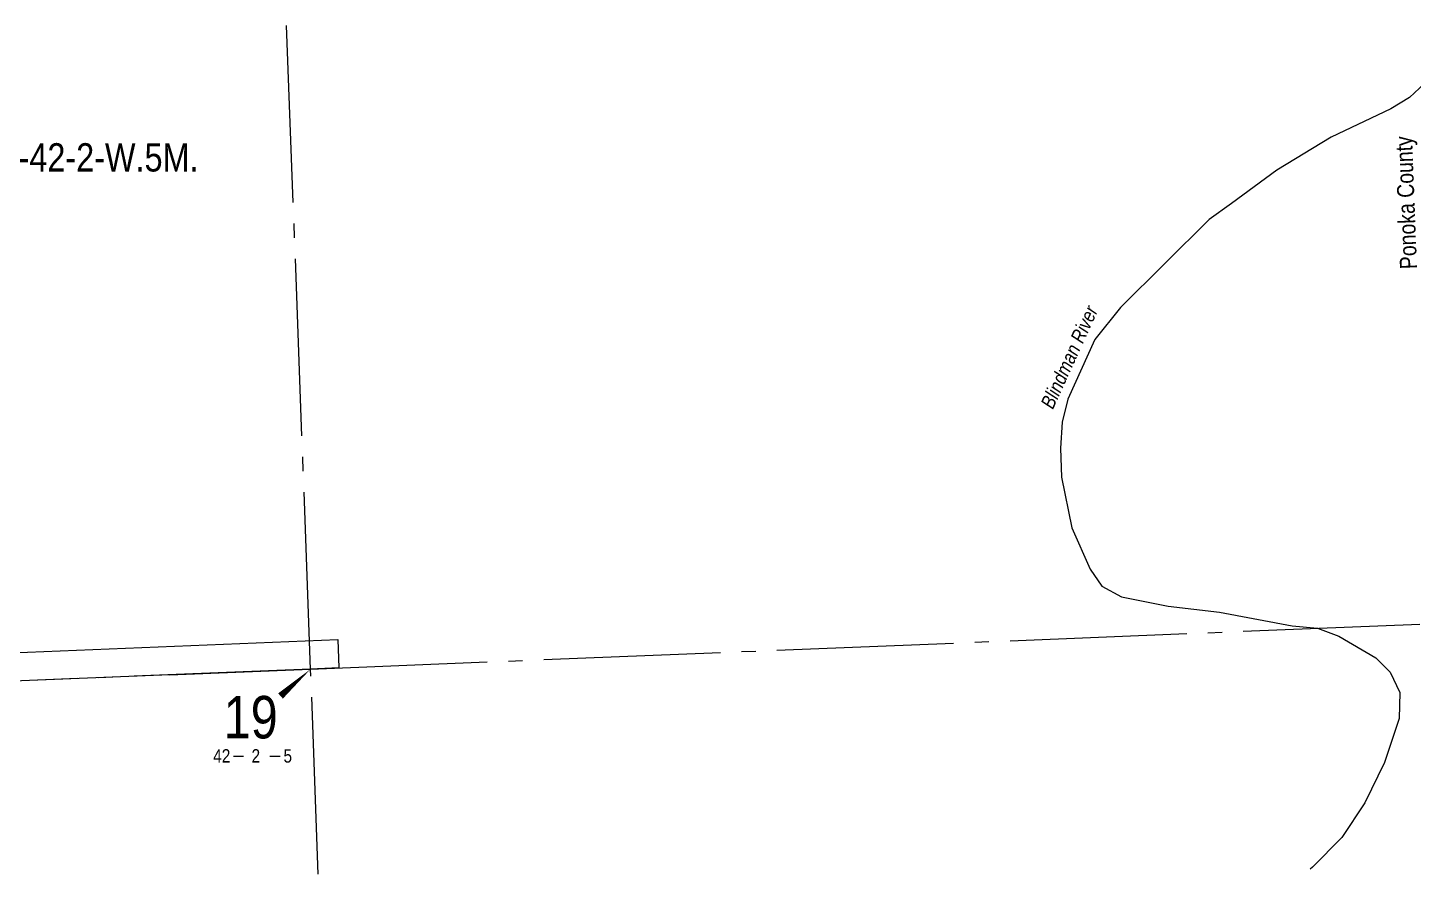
# Model space of a CAD drawing. Extents: x 670596 to 687743, y 5824540 to 5836613.
# Drawn here: x 684029 to 685009, y 5834702 to 5835305 of the extents above; entities that cross this region are included whole.
import ezdxf
from ezdxf.enums import TextEntityAlignment as Align

# ---------------------------------------------------------------- set-up
doc = ezdxf.new("R2010")
doc.units = 0
doc.header["$LTSCALE"] = 5
doc.linetypes.add('foc-QUARTERLINE', pattern=[33, 25, -3, 2, -3])
for name, color, linetype in [('10', 1, 'Continuous'), ('9', 3, 'Continuous'), ('C-SYMBOL', 7, 'Continuous'), ('L-33', 7, 'Continuous'), ('L-QSEC', 8, 'foc-QUARTERLINE'), ('L-SECLBL', 7, 'Continuous'), ('L-SECQ', 8, 'foc-QUARTERLINE'), ('L-TITLEDB', 4, 'Continuous'), ('T-WATER', 160, 'Continuous'), ('T-WATER-T', 170, 'Continuous')]:
    doc.layers.add(name, color=color, linetype=linetype)
doc.styles.add('175L', font='ARIALN.TTF', dxfattribs={"height": 20})
doc.styles.add('240', font='ARIALN.TTF', dxfattribs={"height": 30})
doc.styles.add('80L', font='ARIALN.TTF', dxfattribs={"height": 10})
doc.styles.add('foc-LtypeFont', font='ARIALN.TTF', dxfattribs={"height": 7.35})
doc.styles.add('SIMPLEX', font='ARIALN.TTF')
doc.linetypes.add('foc-TOPO-flowdirection-NOLINE', pattern='A,0,[">",foc-LtypeFont,S=0.3,R=0,X=0,Y=-0.945],-20,[">",foc-LtypeFont,S=0.3,R=0,X=0,Y=-0.945],0', length=20)

# ---------------------------------------------------------------- blocks, each defined once
blk = doc.blocks.new('L-SECLBL')
at = {"layer": '9', "color": 7}
for p, q in [((-5.08, -27.83), (-12.29, -27.83)), ((20.7, -27.83), (13.5, -27.83))]:
    blk.add_line(p, q, dxfattribs=at)
at = {"layer": '10', "color": 2, "style": 'SIMPLEX'}
blk.add_attdef('SEC', text='', height=30, dxfattribs=at).set_placement((0, 0), align=Align.MIDDLE)
at = {"layer": '10', "color": 5, "style": '80L'}
blk.add_attdef('TWP', text='', height=9.5, dxfattribs=at).set_placement((-14.43, -27.37), align=Align.MIDDLE_RIGHT)
blk.add_attdef('RGE', text='', height=9.5, dxfattribs=at).set_placement((3.62, -27.37), align=Align.MIDDLE_CENTER)
blk.add_attdef('MER', text='', height=9.5, dxfattribs=at).set_placement((23.17, -27.37), align=Align.MIDDLE_LEFT)

msp = doc.modelspace()

# ---------------------------------------------------------------- linework, layer by layer
at = {"layer": 'L-QSEC', "flags": 128}
msp.add_lwpolyline([(684229.386, 5834852.148), (683428.872, 5834819.712)], dxfattribs=at)
at = {"layer": 'L-SECLBL', "flags": 128}
msp.add_lwpolyline([(684229.386, 5834852.148, 0, 5, 0), (684208.08, 5834833.14, 0, 0, 0)], format="xyseb", dxfattribs=at)
at = {"layer": 'L-SECQ', "flags": 128}
for points in [[(684229.386, 5834852.148), (684199.405, 5835655.416)], [(684229.386, 5834852.148), (685029.879, 5834884.55)], [(684129.467, 5834848.099), (684229.386, 5834852.148)], [(684259.349, 5834047.752), (684229.386, 5834852.148)]]:
    msp.add_lwpolyline(points, dxfattribs=at)
at = {"layer": 'L-TITLEDB', "flags": 128}
msp.add_lwpolyline([(683428.263, 5834839.704), (684248.56, 5834872.941), (684249.37, 5834852.957), (684229.386, 5834852.148), (683428.872, 5834819.712)], dxfattribs=at)
at = {"layer": 'T-WATER', "linetype": 'foc-TOPO-flowdirection-NOLINE', "flags": 128}
msp.add_lwpolyline([(685088.439, 5836527.425), (685062.324, 5836504.136), (685053.165, 5836492.424), (685046.658, 5836479.005), (685042.423, 5836463.41), (685031.09, 5836372.121), (685020.228, 5836321.848), (685015.078, 5836285.436), (685001.622, 5836237.135), (684995.137, 5836222.734), (684973.405, 5836202.832), (684923.018, 5836168.433), (684899.613, 5836150.195), (684891.637, 5836141.502), (684880.261, 5836129.102), (684871.583, 5836116.288), (684867.584, 5836107.037), (684865.36, 5836101.894), (684862.136, 5836084.949), (684864.691, 5836066.889), (684874.027, 5836055.78), (684890.458, 5836052.085), (684930.654, 5836053.231), (684947.951, 5836057.797), (684975.412, 5836072.986), (684986.386, 5836082.514), (685005.807, 5836106.421), (685016.304, 5836116.855), (685028.275, 5836125.62), (685043.326, 5836131.183), (685058.675, 5836126.158), (685068.867, 5836114.741), (685076.095, 5836101.296), (685078.266, 5836082.9), (685077.489, 5836002.306), (685075.939, 5835983.567), (685066.707, 5835951.382), (685050.453, 5835905.374), (685028.836, 5835865.395), (685003.872, 5835808.01), (684972.159, 5835715.619), (684968.224, 5835708.684), (684953.463, 5835682.667), (684919.588, 5835622.964), (684921.858, 5835606.009), (684935.286, 5835599.11), (684953.412, 5835601.667), (684990.455, 5835606.406), (685034.343, 5835624.049), (685051.576, 5835628.548), (685071.291, 5835630.159), (685090.154, 5835628.938), (685102.565, 5835620.709), (685107.683, 5835605.124), (685107.813, 5835566.474), (685094.711, 5835454.543), (685059.305, 5835324.922), (685052.065, 5835312.139), (685042.356, 5835301.592), (685017.113, 5835265.851), (685006.471, 5835256.133), (684993.308, 5835247.995), (684951.039, 5835228.099), (684912.641, 5835204.691), (684880.557, 5835181.227), (684864.881, 5835169.763), (684802.027, 5835107.556), (684783.82, 5835084.918), (684764.731, 5835042.968), (684760.905, 5835026.598), (684759.61, 5835008.191), (684760.387, 5834987.738), (684767.647, 5834952.057), (684780.589, 5834922.714), (684788.831, 5834910.73), (684802.664, 5834903.251), (684835.773, 5834896.588), (684871.968, 5834892.349), (684923.39, 5834882.688), (684941.282, 5834880.987), (684956.579, 5834875.372), (684982.746, 5834860.185), (684992.649, 5834850.004), (684999.506, 5834835.635), (684999.061, 5834817.182), (684988.692, 5834786.15), (684974.864, 5834757.723), (684958.599, 5834733.035), (684937.869, 5834712.174), (684936.287, 5834710.779)], dxfattribs=at)
at = {"layer": 'T-WATER'}
msp.add_lwpolyline([(685017.113, 5835265.851), (685006.471, 5835256.133), (684993.308, 5835247.994), (684951.039, 5835228.098), (684912.641, 5835204.69), (684880.557, 5835181.226), (684864.881, 5835169.763), (684802.027, 5835107.555), (684783.82, 5835084.918), (684764.731, 5835042.967), (684760.905, 5835026.597), (684759.61, 5835008.191), (684760.387, 5834987.738), (684767.647, 5834952.057), (684780.589, 5834922.713), (684788.831, 5834910.729), (684802.664, 5834903.251), (684835.773, 5834896.588), (684871.968, 5834892.348), (684923.39, 5834882.688), (684941.282, 5834880.987), (684956.579, 5834875.371), (684982.746, 5834860.184), (684992.649, 5834850.004), (684999.506, 5834835.634), (684999.061, 5834817.181), (684988.692, 5834786.15), (684974.864, 5834757.723), (684958.599, 5834733.034), (684937.869, 5834712.173), (684936.287, 5834710.779)], dxfattribs=at)

# ---------------------------------------------------------------- block references
at = {"layer": 'L-SECLBL'}
msp.add_blockref('L-SECLBL', (684187.014, 5834818.172), dxfattribs=at).add_auto_attribs({'SEC': '19', 'TWP': '42', 'RGE': '2', 'MER': '5'})

# ---------------------------------------------------------------- texts
at = {"layer": 'C-SYMBOL', "color": 3, "style": '175L'}
msp.add_text('N.W.1/4 Sec. 19-42-2-W.5M.', height=19.99752, dxfattribs=at).set_placement((684003.081, 5835197.736), align=Align.BOTTOM_CENTER)
at = {"layer": 'L-33', "color": 200, "linetype": 'Continuous', "true_color": 0xcc33ff, "insert": (685005.792, 5835181.769), "char_height": 12, "attachment_point": 5, "rotation": 92.147043, "style": '240'}
msp.add_mtext_dynamic_manual_height_columns('Ponoka County', width=200.50254, gutter_width=45, heights=[0], dxfattribs=at)
at = {"layer": 'T-WATER-T', "insert": (684745.193, 5835039.374), "char_height": 10, "attachment_point": 1, "rotation": 65.532573, "style": '175L'}
msp.add_mtext_dynamic_manual_height_columns('{\\fArial Narrow|b0|i1|c0|p34;Blindman River}', width=78.76303, gutter_width=100, heights=[0], dxfattribs=at)

doc.saveas('drawing.dxf')
